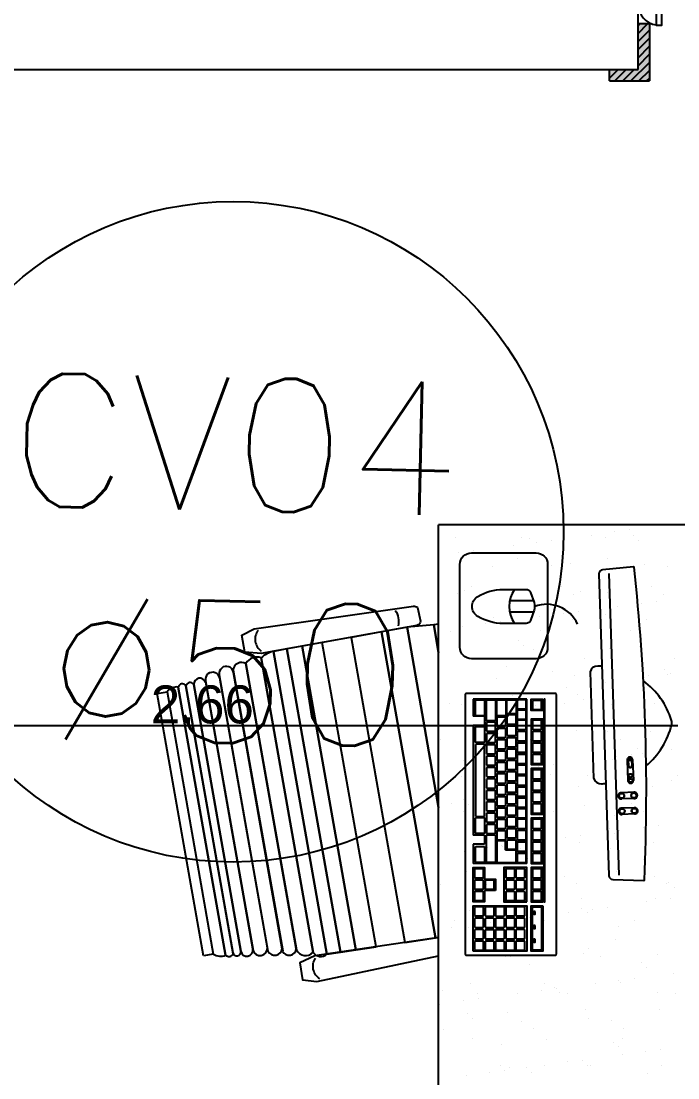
# Model space of a CAD drawing. Header units: millimetres. Extents: x 1573 to 2177, y 1587 to 1932.
# Drawn here: x 1781.548 to 1782.701, y 1895.735 to 1897.592 of the extents above; entities that cross this region are included whole.
import ezdxf
from ezdxf.enums import TextEntityAlignment as Align

# ---------------------------------------------------------------- set-up
doc = ezdxf.new("R2010")
doc.units = ezdxf.units.MM
doc.header["$LTSCALE"] = 0.03
doc.layers.add('-HIDRO', color=8, linetype='Continuous')
doc.layers.add('A-PEN-C', color=4, linetype='Continuous')
doc.styles.add('ROMANS', font='romans.shx', dxfattribs={"height": 0.1})
doc.styles.get("Standard").update_dxf_attribs({"font": 'arial.ttf'})

msp = doc.modelspace()

# ---------------------------------------------------------------- hatches: boundary and pattern name
at = {"layer": '-HIDRO'}
h = msp.add_hatch(color=256, dxfattribs=at)
h.dxf.hatch_style = 1
h.paths.add_polyline_path([(1782.6512, 1897.4874), (1782.6312, 1897.5072), (1782.6312, 1897.5872), (1782.6512, 1897.5872)])
h.paths.add_polyline_path([(1782.6512, 1897.4872), (1782.5812, 1897.4872), (1782.5812, 1897.5072), (1782.6312, 1897.5072)])

# ---------------------------------------------------------------- linework, layer by layer
for p, q in [((1782.6312, 1897.5072), (1782.6312, 1898.4572)), ((1782.6312, 1897.5846), (1782.6338, 1897.5872)), ((1782.6312, 1897.5704), (1782.6479, 1897.5872)), ((1782.6512, 1897.5872), (1782.6312, 1897.5872)), ((1782.6312, 1897.5563), (1782.6512, 1897.5763)), ((1782.6512, 1897.5872), (1782.6512, 1897.4872)), ((1782.6312, 1897.5422), (1782.6512, 1897.5622)), ((1782.6312, 1897.528), (1782.6512, 1897.548)), ((1782.6312, 1897.5139), (1782.6512, 1897.5339)), ((1780.9811, 1897.5072), (1782.6312, 1897.5072)), ((1782.5812, 1897.5063), (1782.5821, 1897.5072)), ((1782.5812, 1897.4922), (1782.5962, 1897.5072)), ((1782.5812, 1897.4872), (1782.5812, 1897.5072)), ((1782.5903, 1897.4872), (1782.6103, 1897.5072)), ((1782.6045, 1897.4872), (1782.6245, 1897.5072)), ((1782.6186, 1897.4872), (1782.6512, 1897.5197)), ((1782.6328, 1897.4872), (1782.6512, 1897.5056)), ((1782.5812, 1897.4872), (1782.6512, 1897.4872)), ((1782.6469, 1897.4872), (1782.6512, 1897.4914)), ((1782.2811, 1894.7071), (1782.2811, 1896.7072)), ((1782.7312, 1896.7072), (1782.2811, 1896.7072)), ((1782.6856, 1896.707), (1782.6856, 1896.707)), ((1782.3114, 1896.6844), (1782.3114, 1896.6844)), ((1782.4259, 1896.6847), (1782.4259, 1896.6847)), ((1782.5489, 1896.689), (1782.5489, 1896.689)), ((1782.5743, 1896.6855), (1782.5743, 1896.6855)), ((1782.5902, 1896.6945), (1782.5902, 1896.6945)), ((1782.6166, 1896.6979), (1782.6166, 1896.6979)), ((1782.6228, 1896.6888), (1782.6228, 1896.6888)), ((1782.4121, 1896.671), (1782.4121, 1896.671)), ((1782.4414, 1896.6838), (1782.4414, 1896.6838)), ((1782.4534, 1896.6765), (1782.4534, 1896.6765)), ((1782.4799, 1896.6799), (1782.4799, 1896.6799)), ((1782.6322, 1896.6802), (1782.6322, 1896.6802)), ((1782.3167, 1896.6584), (1782.3167, 1896.6584)), ((1782.3431, 1896.6619), (1782.3431, 1896.6619)), ((1782.4193, 1896.6477), (1782.4193, 1896.6477)), ((1782.5775, 1896.648), (1782.5775, 1896.648)), ((1782.3759, 1896.6335), (1782.3759, 1896.6335)), ((1782.4701, 1896.6442), (1782.4701, 1896.6442)), ((1782.4795, 1896.6356), (1782.4795, 1896.6356)), ((1782.5131, 1896.6385), (1782.5131, 1896.6385)), ((1782.643, 1896.6378), (1782.643, 1896.6378)), ((1782.6828, 1896.6339), (1782.6828, 1896.6339)), ((1782.5798, 1896.6214), (1782.5975, 1896.091)), ((1782.3174, 1896.5996), (1782.3174, 1896.5996)), ((1782.3382, 1896.5983), (1782.3382, 1896.5983)), ((1782.4965, 1896.5986), (1782.4965, 1896.5986)), ((1782.6547, 1896.5989), (1782.6547, 1896.5989)), ((1782.3146, 1896.5865), (1782.3146, 1896.5865)), ((1782.3268, 1896.5911), (1782.3268, 1896.5911)), ((1782.3597, 1896.5846), (1782.3597, 1896.5846)), ((1782.4475, 1896.5735), (1782.4057, 1896.5735)), ((1782.4446, 1896.5859), (1782.4446, 1896.5859)), ((1782.5179, 1896.5849), (1782.5179, 1896.5849)), ((1782.53, 1896.5893), (1782.53, 1896.5893)), ((1782.5775, 1896.5876), (1782.5775, 1896.5876)), ((1782.6761, 1896.5852), (1782.6761, 1896.5852)), ((1782.5267, 1896.5546), (1782.5267, 1896.5546)), ((1782.5957, 1896.5637), (1782.5957, 1896.5637)), ((1782.637, 1896.5691), (1782.637, 1896.5691)), ((1782.6635, 1896.5726), (1782.6635, 1896.5726)), ((1782.3773, 1896.5447), (1782.3773, 1896.5447)), ((1782.3791, 1896.5356), (1782.3791, 1896.5356)), ((1782.39, 1896.5366), (1782.39, 1896.5366)), ((1782.4475, 1896.5535), (1782.4057, 1896.5535)), ((1782.459, 1896.5456), (1782.459, 1896.5456)), ((1782.5003, 1896.5511), (1782.5003, 1896.5511)), ((1782.5163, 1896.5406), (1782.5163, 1896.5406)), ((1782.5742, 1896.5488), (1782.5742, 1896.5488)), ((1782.5836, 1896.5402), (1782.5836, 1896.5402)), ((1782.6462, 1896.5399), (1782.6462, 1896.5399)), ((1782.1807, 1896.5189), (1782.1272, 1896.5092)), ((1782.2256, 1896.527), (1782.1807, 1896.5189)), ((1782.1807, 1896.5189), (1782.2755, 1895.9811)), ((1782.2755, 1895.9811), (1782.1807, 1896.5189)), ((1782.2726, 1896.5312), (1782.2256, 1896.527)), ((1782.2256, 1896.527), (1782.2811, 1896.2101)), ((1782.2811, 1896.2101), (1782.2256, 1896.527)), ((1782.2811, 1896.5324), (1782.2726, 1896.5312)), ((1782.2811, 1896.4827), (1782.2726, 1896.5312)), ((1782.2726, 1896.5312), (1782.2811, 1896.4827)), ((1782.3022, 1896.5202), (1782.3022, 1896.5202)), ((1782.3222, 1896.5276), (1782.3222, 1896.5276)), ((1782.3635, 1896.5331), (1782.3635, 1896.5331)), ((1782.4604, 1896.5205), (1782.4604, 1896.5205)), ((1782.6186, 1896.5208), (1782.6186, 1896.5208)), ((1782.0768, 1896.5001), (1782.0416, 1896.4938)), ((1782.1711, 1895.9654), (1782.0768, 1896.5001)), ((1782.1272, 1896.5092), (1782.2218, 1895.973)), ((1782.4215, 1896.5042), (1782.4215, 1896.5042)), ((1782.0147, 1896.4889), (1781.9908, 1896.4846)), ((1781.9908, 1896.4846), (1782.0847, 1895.9525)), ((1782.0849, 1895.9525), (1781.9908, 1896.4846)), ((1782.0416, 1896.4938), (1782.0147, 1896.4889)), ((1782.0147, 1896.4889), (1782.1086, 1895.9561)), ((1782.1086, 1895.9561), (1782.0147, 1896.4889)), ((1782.0416, 1896.4938), (1782.1357, 1895.9601)), ((1782.1357, 1895.9601), (1782.0416, 1896.4938)), ((1782.3178, 1896.4886), (1782.3178, 1896.4886)), ((1782.4309, 1896.4956), (1782.4309, 1896.4956)), ((1782.4478, 1896.488), (1782.4478, 1896.488)), ((1782.5807, 1896.4897), (1782.5807, 1896.4897)), ((1782.6342, 1896.4939), (1782.6342, 1896.4939)), ((1781.9426, 1896.4633), (1782.0314, 1895.9601)), ((1782.031, 1895.9622), (1781.9426, 1896.4633)), ((1781.9693, 1896.4732), (1782.0606, 1895.9556)), ((1782.0606, 1895.9556), (1781.9693, 1896.4732)), ((1782.3793, 1896.4711), (1782.3793, 1896.4711)), ((1782.5375, 1896.4714), (1782.5375, 1896.4714)), ((1782.6957, 1896.4716), (1782.6957, 1896.4716)), ((1781.8957, 1896.4433), (1781.9814, 1895.9575)), ((1781.9202, 1896.4516), (1782.0072, 1895.958)), ((1782.0065, 1895.9619), (1781.9209, 1896.4477)), ((1782.4007, 1896.4574), (1782.4007, 1896.4574)), ((1782.4815, 1896.4493), (1782.4815, 1896.4493)), ((1782.5195, 1896.4427), (1782.5195, 1896.4427)), ((1782.5471, 1896.4486), (1782.5533, 1896.2612)), ((1782.5589, 1896.4577), (1782.5589, 1896.4577)), ((1782.6784, 1896.4534), (1782.6784, 1896.4534)), ((1782.6838, 1896.4437), (1782.6838, 1896.4437)), ((1782.6877, 1896.4448), (1782.6877, 1896.4448)), ((1781.8372, 1896.4242), (1781.9199, 1895.9553)), ((1781.9204, 1895.9529), (1781.8372, 1896.4242)), ((1781.851, 1896.4266), (1781.9336, 1895.9577)), ((1781.9336, 1895.9577), (1781.851, 1896.4266)), ((1781.8715, 1896.4329), (1781.9551, 1895.9589)), ((1781.9547, 1895.9615), (1781.872, 1896.4304)), ((1781.9804, 1895.9634), (1781.8968, 1896.4373)), ((1782.3823, 1896.4377), (1782.3823, 1896.4377)), ((1782.5471, 1896.4257), (1782.5471, 1896.4257)), ((1782.5735, 1896.4292), (1782.5735, 1896.4292)), ((1782.6425, 1896.4383), (1782.6425, 1896.4383)), ((1782.6494, 1896.4421), (1782.6494, 1896.4421)), ((1781.7867, 1896.4105), (1781.8041, 1896.4136)), ((1781.868, 1895.9495), (1781.7867, 1896.4105)), ((1781.8041, 1896.4136), (1781.8854, 1895.9526)), ((1781.8041, 1896.4136), (1781.8854, 1895.9526)), ((1781.8041, 1896.4136), (1781.8854, 1895.9526)), ((1781.907, 1895.9505), (1781.8238, 1896.4219)), ((1781.8238, 1896.4219), (1781.907, 1895.9505)), ((1781.907, 1895.9505), (1781.8238, 1896.4219)), ((1782.4104, 1896.4077), (1782.4104, 1896.4077)), ((1782.4368, 1896.4112), (1782.4368, 1896.4112)), ((1782.5058, 1896.4203), (1782.5058, 1896.4203)), ((1782.5257, 1896.4088), (1782.5257, 1896.4088)), ((1782.3001, 1896.3932), (1782.3001, 1896.3932)), ((1782.321, 1896.3907), (1782.321, 1896.3907)), ((1782.3287, 1896.4047), (1782.3287, 1896.4047)), ((1782.4358, 1896.4005), (1782.3419, 1896.4005)), ((1782.3419, 1896.4005), (1782.3419, 1896.3705)), ((1782.3432, 1896.393), (1782.3432, 1896.393)), ((1782.3691, 1896.4023), (1782.3691, 1896.4023)), ((1782.4358, 1896.1115), (1782.4358, 1896.4005)), ((1782.451, 1896.3901), (1782.451, 1896.3901)), ((1782.5014, 1896.3933), (1782.5014, 1896.3933)), ((1782.535, 1896.4002), (1782.535, 1896.4002)), ((1782.5839, 1896.3918), (1782.5839, 1896.3918)), ((1782.6596, 1896.3936), (1782.6596, 1896.3936)), ((1782.3619, 1896.3705), (1782.3419, 1896.3705)), ((1782.3619, 1896.3705), (1782.3619, 1896.3545)), ((1782.3619, 1896.3545), (1782.3419, 1896.3545)), ((1782.3419, 1896.3545), (1782.3419, 1896.1615)), ((1782.3729, 1896.3642), (1782.3729, 1896.3642)), ((1782.3823, 1896.3556), (1782.3823, 1896.3556)), ((1782.5856, 1896.3539), (1782.5856, 1896.3539)), ((1782.3855, 1896.3398), (1782.3855, 1896.3398)), ((1782.4203, 1896.3439), (1782.4203, 1896.3439)), ((1782.5227, 1896.3448), (1782.5227, 1896.3448)), ((1782.5785, 1896.3441), (1782.5785, 1896.3441)), ((1782.6526, 1896.3442), (1782.6526, 1896.3442)), ((1782.2835, 1896.3299), (1782.2835, 1896.3299)), ((1782.4417, 1896.3302), (1782.4417, 1896.3302)), ((1782.5999, 1896.3305), (1782.5999, 1896.3305)), ((1782.6298, 1896.3134), (1782.6298, 1896.3134)), ((1782.6894, 1896.3129), (1782.6894, 1896.3129)), ((1782.4329, 1896.3093), (1782.4329, 1896.3093)), ((1782.5526, 1896.2949), (1782.5526, 1896.2949)), ((1782.5939, 1896.3004), (1782.5939, 1896.3004)), ((1782.6204, 1896.3038), (1782.6204, 1896.3038)), ((1782.6391, 1896.3048), (1782.6391, 1896.3048)), ((1782.3242, 1896.2928), (1782.3242, 1896.2928)), ((1782.4159, 1896.2769), (1782.4159, 1896.2769)), ((1782.4542, 1896.2922), (1782.4542, 1896.2922)), ((1782.4572, 1896.2823), (1782.4572, 1896.2823)), ((1782.4836, 1896.2858), (1782.4836, 1896.2858)), ((1782.5871, 1896.2939), (1782.5871, 1896.2939)), ((1782.6122, 1896.2936), (1782.6134, 1896.2575)), ((1782.6141, 1896.2936), (1782.6199, 1896.2938)), ((1782.6141, 1896.2936), (1782.6144, 1896.2833)), ((1782.6199, 1896.2938), (1782.6203, 1896.2835)), ((1782.6218, 1896.2939), (1782.623, 1896.2579)), ((1782.3204, 1896.2643), (1782.3204, 1896.2643)), ((1782.3469, 1896.2678), (1782.3469, 1896.2678)), ((1782.3842, 1896.2658), (1782.3842, 1896.2658)), ((1782.4771, 1896.2688), (1782.4771, 1896.2688)), ((1782.4864, 1896.2602), (1782.4864, 1896.2602)), ((1782.5424, 1896.2661), (1782.5424, 1896.2661)), ((1782.6897, 1896.2585), (1782.6897, 1896.2585)), ((1782.7006, 1896.2664), (1782.7006, 1896.2664)), ((1782.3887, 1896.242), (1782.3887, 1896.242)), ((1782.5259, 1896.2469), (1782.5259, 1896.2469)), ((1782.6558, 1896.2463), (1782.6558, 1896.2463)), ((1782.3243, 1896.2242), (1782.3243, 1896.2242)), ((1782.6236, 1896.2369), (1782.6023, 1896.2362)), ((1782.624, 1896.2259), (1782.6026, 1896.2252)), ((1782.3031, 1896.2164), (1782.3031, 1896.2164)), ((1782.3246, 1896.2027), (1782.3246, 1896.2027)), ((1782.3337, 1896.2156), (1782.3337, 1896.2156)), ((1782.4613, 1896.2166), (1782.4613, 1896.2166)), ((1782.4828, 1896.203), (1782.4828, 1896.203)), ((1782.537, 1896.2139), (1782.537, 1896.2139)), ((1782.6245, 1896.2098), (1782.6032, 1896.2091)), ((1782.6195, 1896.2169), (1782.6195, 1896.2169)), ((1782.641, 1896.2033), (1782.641, 1896.2033)), ((1782.3274, 1896.195), (1782.3274, 1896.195)), ((1782.4574, 1896.1943), (1782.4574, 1896.1943)), ((1782.5903, 1896.196), (1782.5903, 1896.196)), ((1782.6249, 1896.1988), (1782.6035, 1896.1981)), ((1782.3843, 1896.1693), (1782.3843, 1896.1693)), ((1782.5812, 1896.1734), (1782.5812, 1896.1734)), ((1782.5906, 1896.1648), (1782.5906, 1896.1648)), ((1782.5995, 1896.1695), (1782.5995, 1896.1695)), ((1782.6408, 1896.175), (1782.6408, 1896.175)), ((1782.6672, 1896.1785), (1782.6672, 1896.1785)), ((1782.3619, 1896.1615), (1782.3419, 1896.1615)), ((1782.3619, 1896.1455), (1782.3419, 1896.1455)), ((1782.3419, 1896.1455), (1782.3419, 1896.1115)), ((1782.3619, 1896.1615), (1782.3619, 1896.1455)), ((1782.4627, 1896.1515), (1782.4627, 1896.1515)), ((1782.504, 1896.157), (1782.504, 1896.157)), ((1782.5291, 1896.149), (1782.5291, 1896.149)), ((1782.5305, 1896.1605), (1782.5305, 1896.1605)), ((1782.659, 1896.1484), (1782.659, 1896.1484)), ((1782.326, 1896.1335), (1782.326, 1896.1335)), ((1782.3673, 1896.139), (1782.3673, 1896.139)), ((1782.3919, 1896.1441), (1782.3919, 1896.1441)), ((1782.3937, 1896.1425), (1782.3937, 1896.1425)), ((1782.4252, 1896.1386), (1782.4252, 1896.1386)), ((1782.4285, 1896.1288), (1782.4285, 1896.1288)), ((1782.5834, 1896.1389), (1782.5834, 1896.1389)), ((1782.4358, 1896.1115), (1782.3419, 1896.1115)), ((1782.4378, 1896.1202), (1782.4378, 1896.1202)), ((1782.6411, 1896.1185), (1782.6411, 1896.1185)), ((1782.3306, 1896.0971), (1782.3306, 1896.0971)), ((1782.4606, 1896.0964), (1782.4606, 1896.0964)), ((1782.5935, 1896.0981), (1782.5935, 1896.0981)), ((1782.6606, 1896.0897), (1782.6606, 1896.0897)), ((1782.2851, 1896.0756), (1782.2851, 1896.0756)), ((1782.3442, 1896.0891), (1782.3442, 1896.0891)), ((1782.3772, 1896.0825), (1782.3641, 1896.0825)), ((1782.3656, 1896.0755), (1782.3656, 1896.0755)), ((1782.4884, 1896.0739), (1782.4884, 1896.0739)), ((1782.5024, 1896.0894), (1782.5024, 1896.0894)), ((1782.5238, 1896.0758), (1782.5238, 1896.0758)), ((1782.682, 1896.0761), (1782.682, 1896.0761)), ((1782.6853, 1896.078), (1782.6853, 1896.078)), ((1782.381, 1896.0645), (1782.3618, 1896.0645)), ((1782.6947, 1896.0694), (1782.6947, 1896.0694)), ((1782.3951, 1896.0462), (1782.3951, 1896.0462)), ((1782.5323, 1896.0511), (1782.5323, 1896.0511)), ((1782.5773, 1896.0351), (1782.5773, 1896.0351)), ((1782.6463, 1896.0442), (1782.6463, 1896.0442)), ((1782.6622, 1896.0505), (1782.6622, 1896.0505)), ((1782.6876, 1896.0496), (1782.6876, 1896.0496)), ((1782.3357, 1896.0293), (1782.3357, 1896.0293)), ((1782.4406, 1896.0171), (1782.4406, 1896.0171)), ((1782.5096, 1896.0262), (1782.5096, 1896.0262)), ((1782.5326, 1896.0334), (1782.5326, 1896.0334)), ((1782.542, 1896.0248), (1782.542, 1896.0248)), ((1782.5509, 1896.0316), (1782.5509, 1896.0316)), ((1782.3038, 1895.9991), (1782.3038, 1895.9991)), ((1782.3081, 1896.0111), (1782.3081, 1896.0111)), ((1782.3338, 1895.9992), (1782.3338, 1895.9992)), ((1782.3728, 1896.0082), (1782.3728, 1896.0082)), ((1782.4141, 1896.0136), (1782.4141, 1896.0136)), ((1782.4638, 1895.9986), (1782.4638, 1895.9986)), ((1782.4663, 1896.0114), (1782.4663, 1896.0114)), ((1782.5967, 1896.0003), (1782.5967, 1896.0003)), ((1782.6245, 1896.0116), (1782.6245, 1896.0116)), ((1782.2218, 1895.973), (1782.2755, 1895.9811)), ((1782.2755, 1895.9811), (1782.2811, 1895.9819)), ((1782.3799, 1895.9888), (1782.3799, 1895.9888)), ((1782.3892, 1895.9802), (1782.3892, 1895.9802)), ((1782.5925, 1895.9785), (1782.5925, 1895.9785)), ((1782.1086, 1895.9561), (1782.1357, 1895.9601)), ((1782.1357, 1895.9601), (1782.1711, 1895.9654)), ((1782.3852, 1895.9619), (1782.3852, 1895.9619)), ((1782.5434, 1895.9622), (1782.5434, 1895.9622)), ((1781.8854, 1895.9526), (1781.868, 1895.9495)), ((1782.0847, 1895.9525), (1782.1086, 1895.9561)), ((1782.3983, 1895.9483), (1782.3983, 1895.9483)), ((1782.4066, 1895.9483), (1782.4066, 1895.9483)), ((1782.5355, 1895.9532), (1782.5355, 1895.9532)), ((1782.5648, 1895.9486), (1782.5648, 1895.9486)), ((1782.6654, 1895.9526), (1782.6654, 1895.9526)), ((1782.4398, 1895.9339), (1782.4398, 1895.9339)), ((1782.6367, 1895.938), (1782.6367, 1895.938)), ((1782.6461, 1895.9294), (1782.6461, 1895.9294)), ((1782.5977, 1895.9062), (1782.5977, 1895.9062)), ((1782.6242, 1895.9097), (1782.6242, 1895.9097)), ((1782.6932, 1895.9188), (1782.6932, 1895.9188)), ((1782.2871, 1895.8893), (1782.2871, 1895.8893)), ((1782.337, 1895.9013), (1782.337, 1895.9013)), ((1782.461, 1895.8882), (1782.461, 1895.8882)), ((1782.467, 1895.9007), (1782.467, 1895.9007)), ((1782.484, 1895.8934), (1782.484, 1895.8934)), ((1782.4874, 1895.8917), (1782.4874, 1895.8917)), ((1782.5564, 1895.9008), (1782.5564, 1895.9008)), ((1782.5999, 1895.9024), (1782.5999, 1895.9024)), ((1782.3242, 1895.8702), (1782.3242, 1895.8702)), ((1782.3491, 1895.8839), (1782.3491, 1895.8839)), ((1782.3507, 1895.8737), (1782.3507, 1895.8737)), ((1782.4197, 1895.8828), (1782.4197, 1895.8828)), ((1782.4934, 1895.8848), (1782.4934, 1895.8848)), ((1782.5073, 1895.8841), (1782.5073, 1895.8841)), ((1782.6655, 1895.8844), (1782.6655, 1895.8844)), ((1782.6966, 1895.8831), (1782.6966, 1895.8831)), ((1782.2829, 1895.8648), (1782.2829, 1895.8648)), ((1782.3313, 1895.8488), (1782.3313, 1895.8488)), ((1782.4015, 1895.8504), (1782.4015, 1895.8504)), ((1782.5387, 1895.8554), (1782.5387, 1895.8554)), ((1782.6686, 1895.8547), (1782.6686, 1895.8547)), ((1782.3407, 1895.8402), (1782.3407, 1895.8402)), ((1782.4262, 1895.8347), (1782.4262, 1895.8347)), ((1782.5439, 1895.8385), (1782.5439, 1895.8385)), ((1782.5844, 1895.835), (1782.5844, 1895.835)), ((1782.2894, 1895.8208), (1782.2894, 1895.8208)), ((1782.4476, 1895.8211), (1782.4476, 1895.8211)), ((1782.6058, 1895.8214), (1782.6058, 1895.8214)), ((1782.3402, 1895.8034), (1782.3402, 1895.8034)), ((1782.3912, 1895.7939), (1782.3912, 1895.7939)), ((1782.4702, 1895.8028), (1782.4702, 1895.8028)), ((1782.5881, 1895.798), (1782.5881, 1895.798)), ((1782.6031, 1895.8045), (1782.6031, 1895.8045)), ((1782.5975, 1895.7894), (1782.5975, 1895.7894)), ((1782.6032, 1895.7754), (1782.6032, 1895.7754)), ((1782.6446, 1895.7809), (1782.6446, 1895.7809)), ((1782.671, 1895.7844), (1782.671, 1895.7844)), ((1782.3901, 1895.7566), (1782.3901, 1895.7566)), ((1782.4665, 1895.7574), (1782.4665, 1895.7574)), ((1782.5078, 1895.7629), (1782.5078, 1895.7629)), ((1782.5342, 1895.7664), (1782.5342, 1895.7664)), ((1782.5419, 1895.7575), (1782.5419, 1895.7575)), ((1782.5483, 1895.7569), (1782.5483, 1895.7569)), ((1782.6718, 1895.7569), (1782.6718, 1895.7569)), ((1782.3298, 1895.7394), (1782.3298, 1895.7394)), ((1782.3711, 1895.7449), (1782.3711, 1895.7449)), ((1782.3975, 1895.7484), (1782.3975, 1895.7484)), ((1782.4047, 1895.7525), (1782.4047, 1895.7525)), ((1782.4354, 1895.7534), (1782.4354, 1895.7534)), ((1782.4448, 1895.7448), (1782.4448, 1895.7448)), ((1782.6481, 1895.7431), (1782.6481, 1895.7431))]:
    msp.add_line(p, q, dxfattribs=at)
at = {"layer": '-HIDRO', "ltscale": 100}
msp.add_line((1782.7012, 1896.3539), (1781.0311, 1896.3539), dxfattribs=at)
at = {"layer": '-HIDRO'}
for points in [[(1782.6629, 1898.3855), (1782.6631, 1897.5854), (1782.6731, 1897.5854), (1782.6729, 1898.3855)], [(1782.4638, 1896.4005), (1782.4638, 1896.3805), (1782.4438, 1896.3805), (1782.4438, 1896.4005)], [(1782.4658, 1896.4005), (1782.4658, 1896.0445), (1782.4678, 1896.0445), (1782.4678, 1896.4005)], [(1782.4638, 1896.2855), (1782.4638, 1896.3655), (1782.4438, 1896.3655), (1782.4438, 1896.2855)], [(1782.4638, 1896.1985), (1782.4638, 1896.2785), (1782.4438, 1896.2785), (1782.4438, 1896.1985)], [(1782.4638, 1896.1115), (1782.4638, 1896.1915), (1782.4438, 1896.1915), (1782.4438, 1896.1115)], [(1782.4358, 1896.0445), (1782.4358, 1896.1045), (1782.3958, 1896.1045), (1782.3958, 1896.0445)], [(1782.4638, 1896.0445), (1782.4638, 1896.1045), (1782.4438, 1896.1045), (1782.4438, 1896.0445)], [(1782.3419, 1895.9575), (1782.3419, 1896.0375), (1782.4358, 1896.0375), (1782.4358, 1895.9575)], [(1782.4638, 1896.0375), (1782.4638, 1895.9575), (1782.4438, 1895.9575), (1782.4438, 1896.0375)], [(1782.4618, 1896.0355), (1782.4618, 1895.9595), (1782.4458, 1895.9595), (1782.4458, 1896.0355)], [(1782.4505, 1896.0276), (1782.4485, 1896.0276), (1782.4485, 1896.0226), (1782.4505, 1896.0226)], [(1782.4505, 1896.0026), (1782.4485, 1896.0026), (1782.4485, 1895.9976), (1782.4505, 1895.9976)], [(1782.4505, 1895.9787), (1782.4485, 1895.9787), (1782.4485, 1895.9737), (1782.4505, 1895.9737)]]:
    msp.add_lwpolyline(points, close=True, dxfattribs=at)
for points in [[(1782.4522, 1896.6578, -0.414214), (1782.4725, 1896.6375), (1782.4725, 1896.4917, -0.414214), (1782.4522, 1896.4715), (1782.3388, 1896.4715, -0.414214), (1782.3185, 1896.4917), (1782.3185, 1896.6375, -0.414214), (1782.3388, 1896.6578)], [(1782.5688, 1896.6279, 0.395059), (1782.5626, 1896.6208), (1782.5802, 1896.0904, 0.395059), (1782.5869, 1896.0837), (1782.6413, 1896.082, 0.255546), (1782.6425, 1896.0826, 0.038223), (1782.6242, 1896.6328, 0.255546), (1782.623, 1896.6333)], [(1782.4348, 1896.5935, -0.320037), (1782.4425, 1896.588), (1782.4486, 1896.5702, -0.167465), (1782.4486, 1896.5569), (1782.4425, 1896.539, -0.320037), (1782.4348, 1896.5335), (1782.3943, 1896.5335, -0.131312), (1782.3498, 1896.546, -0.570686), (1782.3498, 1896.5811, -0.131312), (1782.3943, 1896.5935)], [(1781.9405, 1896.4831), (1781.9352, 1896.5131), (1781.9573, 1896.5244), (1782.237, 1896.5643, -0.205362), (1782.2439, 1896.5617), (1782.2495, 1896.5377, -0.331039), (1782.2429, 1896.5301), (1781.9694, 1896.4808)], [(1782.4858, 1896.4105), (1782.3298, 1896.4105, 0.414214), (1782.3278, 1896.4085), (1782.3278, 1895.9525, 0.414214), (1782.3298, 1895.9505), (1782.4858, 1895.9505, 0.414214), (1782.4878, 1895.9525), (1782.4878, 1896.4085, 0.414214)], [(1782.3619, 1896.398), (1782.3619, 1896.3727, -0.414214), (1782.3604, 1896.3712), (1782.3473, 1896.3712, -0.414214), (1782.3458, 1896.3727), (1782.3458, 1896.398, -0.414214), (1782.3473, 1896.3995), (1782.3604, 1896.3995, -0.414214)], [(1782.3664, 1896.3995), (1782.3795, 1896.3995, -0.414214), (1782.381, 1896.398), (1782.381, 1896.3638, -0.414214), (1782.3795, 1896.3623), (1782.3664, 1896.3623, -0.414214), (1782.3649, 1896.3638), (1782.3649, 1896.398, -0.414214)], [(1782.3845, 1896.3995), (1782.3976, 1896.3995, -0.414214), (1782.3991, 1896.398), (1782.3991, 1896.3727, -0.414214), (1782.3976, 1896.3712), (1782.3845, 1896.3712, -0.414214), (1782.383, 1896.3727), (1782.383, 1896.398, -0.414214)], [(1782.4172, 1896.398), (1782.4172, 1896.376, -0.414214), (1782.4157, 1896.3745), (1782.4026, 1896.3745, -0.414214), (1782.4011, 1896.376), (1782.4011, 1896.398, -0.414214), (1782.4026, 1896.3995), (1782.4157, 1896.3995, -0.414214)], [(1782.4333, 1896.3834, 0.414214), (1782.4348, 1896.3849), (1782.4348, 1896.3979, 0.414214), (1782.4333, 1896.3994), (1782.4203, 1896.3994, 0.414214), (1782.4188, 1896.3979), (1782.4188, 1896.3849, 0.414214), (1782.4203, 1896.3834)], [(1782.4603, 1896.3825, 0.414214), (1782.4618, 1896.384), (1782.4618, 1896.397, 0.414214), (1782.4603, 1896.3985), (1782.4473, 1896.3985, 0.414214), (1782.4458, 1896.397), (1782.4458, 1896.384, 0.414214), (1782.4473, 1896.3825)], [(1782.3975, 1896.3532, 0.414214), (1782.399, 1896.3547), (1782.399, 1896.3677, 0.414214), (1782.3975, 1896.3692), (1782.3845, 1896.3692, 0.414214), (1782.383, 1896.3677), (1782.383, 1896.3547, 0.414214), (1782.3845, 1896.3532)], [(1782.4156, 1896.3569, 0.414214), (1782.4171, 1896.3584), (1782.4171, 1896.3714, 0.414214), (1782.4156, 1896.3729), (1782.4026, 1896.3729, 0.414214), (1782.4011, 1896.3714), (1782.4011, 1896.3584, 0.414214), (1782.4026, 1896.3569)], [(1782.4333, 1896.3653, 0.414214), (1782.4348, 1896.3668), (1782.4348, 1896.3798, 0.414214), (1782.4333, 1896.3813), (1782.4203, 1896.3813, 0.414214), (1782.4188, 1896.3798), (1782.4188, 1896.3668, 0.414214), (1782.4203, 1896.3653)], [(1782.3473, 1896.3242, -0.414214), (1782.3458, 1896.3257), (1782.3458, 1896.351, -0.414214), (1782.3473, 1896.3525), (1782.3604, 1896.3525, -0.414214), (1782.3619, 1896.351), (1782.3619, 1896.3257, -0.414214), (1782.3604, 1896.3242)], [(1782.3795, 1896.3443, 0.414214), (1782.381, 1896.3458), (1782.381, 1896.3588, 0.414214), (1782.3795, 1896.3603), (1782.3665, 1896.3603, 0.414214), (1782.365, 1896.3588), (1782.365, 1896.3458, 0.414214), (1782.3665, 1896.3443)], [(1782.4156, 1896.3369, 0.414214), (1782.4171, 1896.3384), (1782.4171, 1896.3514, 0.414214), (1782.4156, 1896.3529), (1782.4026, 1896.3529, 0.414214), (1782.4011, 1896.3514), (1782.4011, 1896.3384, 0.414214), (1782.4026, 1896.3369)], [(1782.4333, 1896.3475, 0.414214), (1782.4348, 1896.349), (1782.4348, 1896.362, 0.414214), (1782.4333, 1896.3635), (1782.4203, 1896.3635, 0.414214), (1782.4188, 1896.362), (1782.4188, 1896.349, 0.414214), (1782.4203, 1896.3475)], [(1782.4603, 1896.3475, 0.414214), (1782.4618, 1896.349), (1782.4618, 1896.362, 0.414214), (1782.4603, 1896.3635), (1782.4473, 1896.3635, 0.414214), (1782.4458, 1896.362), (1782.4458, 1896.349, 0.414214), (1782.4473, 1896.3475)], [(1782.3795, 1896.3243, 0.414214), (1782.381, 1896.3258), (1782.381, 1896.3388, 0.414214), (1782.3795, 1896.3403), (1782.3665, 1896.3403, 0.414214), (1782.365, 1896.3388), (1782.365, 1896.3258, 0.414214), (1782.3665, 1896.3243)], [(1782.3975, 1896.3332, 0.414214), (1782.399, 1896.3347), (1782.399, 1896.3477, 0.414214), (1782.3975, 1896.3492), (1782.3845, 1896.3492, 0.414214), (1782.383, 1896.3477), (1782.383, 1896.3347, 0.414214), (1782.3845, 1896.3332)], [(1782.4156, 1896.3169, 0.414214), (1782.4171, 1896.3184), (1782.4171, 1896.3314, 0.414214), (1782.4156, 1896.3329), (1782.4026, 1896.3329, 0.414214), (1782.4011, 1896.3314), (1782.4011, 1896.3184, 0.414214), (1782.4026, 1896.3169)], [(1782.4333, 1896.3275, 0.414214), (1782.4348, 1896.329), (1782.4348, 1896.342, 0.414214), (1782.4333, 1896.3435), (1782.4203, 1896.3435, 0.414214), (1782.4188, 1896.342), (1782.4188, 1896.329, 0.414214), (1782.4203, 1896.3275)], [(1782.4603, 1896.3275, 0.414214), (1782.4618, 1896.329), (1782.4618, 1896.342, 0.414214), (1782.4603, 1896.3435), (1782.4473, 1896.3435, 0.414214), (1782.4458, 1896.342), (1782.4458, 1896.329, 0.414214), (1782.4473, 1896.3275)], [(1782.3473, 1896.1946), (1782.3604, 1896.1946, 0.414214), (1782.3619, 1896.1961), (1782.3619, 1896.3199, 0.414214), (1782.3604, 1896.3214), (1782.3473, 1896.3214, 0.414214), (1782.3458, 1896.3199), (1782.3458, 1896.1961, 0.414214)], [(1782.3795, 1896.3043, 0.414214), (1782.381, 1896.3058), (1782.381, 1896.3188, 0.414214), (1782.3795, 1896.3203), (1782.3665, 1896.3203, 0.414214), (1782.365, 1896.3188), (1782.365, 1896.3058, 0.414214), (1782.3665, 1896.3043)], [(1782.3975, 1896.3132, 0.414214), (1782.399, 1896.3147), (1782.399, 1896.3277, 0.414214), (1782.3975, 1896.3292), (1782.3845, 1896.3292, 0.414214), (1782.383, 1896.3277), (1782.383, 1896.3147, 0.414214), (1782.3845, 1896.3132)], [(1782.4156, 1896.2969, 0.414214), (1782.4171, 1896.2984), (1782.4171, 1896.3114, 0.414214), (1782.4156, 1896.3129), (1782.4026, 1896.3129, 0.414214), (1782.4011, 1896.3114), (1782.4011, 1896.2984, 0.414214), (1782.4026, 1896.2969)], [(1782.4333, 1896.3075, 0.414214), (1782.4348, 1896.309), (1782.4348, 1896.322, 0.414214), (1782.4333, 1896.3235), (1782.4203, 1896.3235, 0.414214), (1782.4188, 1896.322), (1782.4188, 1896.309, 0.414214), (1782.4203, 1896.3075)], [(1782.4603, 1896.3075, 0.414214), (1782.4618, 1896.309), (1782.4618, 1896.322, 0.414214), (1782.4603, 1896.3235), (1782.4473, 1896.3235, 0.414214), (1782.4458, 1896.322), (1782.4458, 1896.309, 0.414214), (1782.4473, 1896.3075)], [(1782.3795, 1896.2843, 0.414214), (1782.381, 1896.2858), (1782.381, 1896.2988, 0.414214), (1782.3795, 1896.3003), (1782.3665, 1896.3003, 0.414214), (1782.365, 1896.2988), (1782.365, 1896.2858, 0.414214), (1782.3665, 1896.2843)], [(1782.3975, 1896.2932, 0.414214), (1782.399, 1896.2947), (1782.399, 1896.3077, 0.414214), (1782.3975, 1896.3092), (1782.3845, 1896.3092, 0.414214), (1782.383, 1896.3077), (1782.383, 1896.2947, 0.414214), (1782.3845, 1896.2932)], [(1782.4333, 1896.2875, 0.414214), (1782.4348, 1896.289), (1782.4348, 1896.302, 0.414214), (1782.4333, 1896.3035), (1782.4203, 1896.3035, 0.414214), (1782.4188, 1896.302), (1782.4188, 1896.289, 0.414214), (1782.4203, 1896.2875)], [(1782.4603, 1896.2875, 0.414214), (1782.4618, 1896.289), (1782.4618, 1896.302, 0.414214), (1782.4603, 1896.3035), (1782.4473, 1896.3035, 0.414214), (1782.4458, 1896.302), (1782.4458, 1896.289, 0.414214), (1782.4473, 1896.2875)], [(1782.3795, 1896.2643, 0.414214), (1782.381, 1896.2658), (1782.381, 1896.2788, 0.414214), (1782.3795, 1896.2803), (1782.3665, 1896.2803, 0.414214), (1782.365, 1896.2788), (1782.365, 1896.2658, 0.414214), (1782.3665, 1896.2643)], [(1782.3975, 1896.2732, 0.414214), (1782.399, 1896.2747), (1782.399, 1896.2877, 0.414214), (1782.3975, 1896.2892), (1782.3845, 1896.2892, 0.414214), (1782.383, 1896.2877), (1782.383, 1896.2747, 0.414214), (1782.3845, 1896.2732)], [(1782.4156, 1896.2769, 0.414214), (1782.4171, 1896.2784), (1782.4171, 1896.2914, 0.414214), (1782.4156, 1896.2929), (1782.4026, 1896.2929, 0.414214), (1782.4011, 1896.2914), (1782.4011, 1896.2784, 0.414214), (1782.4026, 1896.2769)], [(1782.4333, 1896.2686, 0.414214), (1782.4348, 1896.2701), (1782.4348, 1896.2831, 0.414214), (1782.4333, 1896.2846), (1782.4203, 1896.2846, 0.414214), (1782.4188, 1896.2831), (1782.4188, 1896.2701, 0.414214), (1782.4203, 1896.2686)], [(1782.4603, 1896.2604, 0.414214), (1782.4618, 1896.2619), (1782.4618, 1896.2749, 0.414214), (1782.4603, 1896.2764), (1782.4473, 1896.2764, 0.414214), (1782.4458, 1896.2749), (1782.4458, 1896.2619, 0.414214), (1782.4473, 1896.2604)], [(1782.3795, 1896.2443, 0.414214), (1782.381, 1896.2458), (1782.381, 1896.2588, 0.414214), (1782.3795, 1896.2603), (1782.3665, 1896.2603, 0.414214), (1782.365, 1896.2588), (1782.365, 1896.2458, 0.414214), (1782.3665, 1896.2443)], [(1782.3975, 1896.2532, 0.414214), (1782.399, 1896.2547), (1782.399, 1896.2677, 0.414214), (1782.3975, 1896.2692), (1782.3845, 1896.2692, 0.414214), (1782.383, 1896.2677), (1782.383, 1896.2547, 0.414214), (1782.3845, 1896.2532)], [(1782.4156, 1896.2569, 0.414214), (1782.4171, 1896.2584), (1782.4171, 1896.2714, 0.414214), (1782.4156, 1896.2729), (1782.4026, 1896.2729, 0.414214), (1782.4011, 1896.2714), (1782.4011, 1896.2584, 0.414214), (1782.4026, 1896.2569)], [(1782.4333, 1896.2496, 0.414214), (1782.4348, 1896.2511), (1782.4348, 1896.2641, 0.414214), (1782.4333, 1896.2656), (1782.4203, 1896.2656, 0.414214), (1782.4188, 1896.2641), (1782.4188, 1896.2511, 0.414214), (1782.4203, 1896.2496)], [(1782.3795, 1896.2243, 0.414214), (1782.381, 1896.2258), (1782.381, 1896.2388, 0.414214), (1782.3795, 1896.2403), (1782.3665, 1896.2403, 0.414214), (1782.365, 1896.2388), (1782.365, 1896.2258, 0.414214), (1782.3665, 1896.2243)], [(1782.3975, 1896.2332, 0.414214), (1782.399, 1896.2347), (1782.399, 1896.2477, 0.414214), (1782.3975, 1896.2492), (1782.3845, 1896.2492, 0.414214), (1782.383, 1896.2477), (1782.383, 1896.2347, 0.414214), (1782.3845, 1896.2332)], [(1782.4156, 1896.2369, 0.414214), (1782.4171, 1896.2384), (1782.4171, 1896.2514, 0.414214), (1782.4156, 1896.2529), (1782.4026, 1896.2529, 0.414214), (1782.4011, 1896.2514), (1782.4011, 1896.2384, 0.414214), (1782.4026, 1896.2369)], [(1782.4333, 1896.23, 0.414214), (1782.4348, 1896.2315), (1782.4348, 1896.2445, 0.414214), (1782.4333, 1896.246), (1782.4203, 1896.246, 0.414214), (1782.4188, 1896.2445), (1782.4188, 1896.2315, 0.414214), (1782.4203, 1896.23)], [(1782.4603, 1896.2404, 0.414214), (1782.4618, 1896.2419), (1782.4618, 1896.2549, 0.414214), (1782.4603, 1896.2564), (1782.4473, 1896.2564, 0.414214), (1782.4458, 1896.2549), (1782.4458, 1896.2419, 0.414214), (1782.4473, 1896.2404)], [(1782.3795, 1896.2043, 0.414214), (1782.381, 1896.2058), (1782.381, 1896.2188, 0.414214), (1782.3795, 1896.2203), (1782.3665, 1896.2203, 0.414214), (1782.365, 1896.2188), (1782.365, 1896.2058, 0.414214), (1782.3665, 1896.2043)], [(1782.3975, 1896.2132, 0.414214), (1782.399, 1896.2147), (1782.399, 1896.2277, 0.414214), (1782.3975, 1896.2292), (1782.3845, 1896.2292, 0.414214), (1782.383, 1896.2277), (1782.383, 1896.2147, 0.414214), (1782.3845, 1896.2132)], [(1782.4156, 1896.2169, 0.414214), (1782.4171, 1896.2184), (1782.4171, 1896.2314, 0.414214), (1782.4156, 1896.2329), (1782.4026, 1896.2329, 0.414214), (1782.4011, 1896.2314), (1782.4011, 1896.2184, 0.414214), (1782.4026, 1896.2169)], [(1782.4333, 1896.2108, 0.414214), (1782.4348, 1896.2123), (1782.4348, 1896.2253, 0.414214), (1782.4333, 1896.2268), (1782.4203, 1896.2268, 0.414214), (1782.4188, 1896.2253), (1782.4188, 1896.2123, 0.414214), (1782.4203, 1896.2108)], [(1782.4603, 1896.2204, 0.414214), (1782.4618, 1896.2219), (1782.4618, 1896.2349, 0.414214), (1782.4603, 1896.2364), (1782.4473, 1896.2364, 0.414214), (1782.4458, 1896.2349), (1782.4458, 1896.2219, 0.414214), (1782.4473, 1896.2204)], [(1782.3975, 1896.1932, 0.414214), (1782.399, 1896.1947), (1782.399, 1896.2077, 0.414214), (1782.3975, 1896.2092), (1782.3845, 1896.2092, 0.414214), (1782.383, 1896.2077), (1782.383, 1896.1947, 0.414214), (1782.3845, 1896.1932)], [(1782.4156, 1896.1969, 0.414214), (1782.4171, 1896.1984), (1782.4171, 1896.2114, 0.414214), (1782.4156, 1896.2129), (1782.4026, 1896.2129, 0.414214), (1782.4011, 1896.2114), (1782.4011, 1896.1984, 0.414214), (1782.4026, 1896.1969)], [(1782.4333, 1896.1919, 0.414214), (1782.4348, 1896.1934), (1782.4348, 1896.2064, 0.414214), (1782.4333, 1896.2079), (1782.4203, 1896.2079, 0.414214), (1782.4188, 1896.2064), (1782.4188, 1896.1934, 0.414214), (1782.4203, 1896.1919)], [(1782.4603, 1896.2004, 0.414214), (1782.4618, 1896.2019), (1782.4618, 1896.2149, 0.414214), (1782.4603, 1896.2164), (1782.4473, 1896.2164, 0.414214), (1782.4458, 1896.2149), (1782.4458, 1896.2019, 0.414214), (1782.4473, 1896.2004)], [(1782.3619, 1896.1911), (1782.3619, 1896.1658, -0.414214), (1782.3604, 1896.1643), (1782.3473, 1896.1643, -0.414214), (1782.3458, 1896.1658), (1782.3458, 1896.1911, -0.414214), (1782.3473, 1896.1926), (1782.3604, 1896.1926, -0.414214)], [(1782.3795, 1896.1843, 0.414214), (1782.381, 1896.1858), (1782.381, 1896.1988, 0.414214), (1782.3795, 1896.2003), (1782.3665, 1896.2003, 0.414214), (1782.365, 1896.1988), (1782.365, 1896.1858, 0.414214), (1782.3665, 1896.1843)], [(1782.3975, 1896.1732, 0.414214), (1782.399, 1896.1747), (1782.399, 1896.1877, 0.414214), (1782.3975, 1896.1892), (1782.3845, 1896.1892, 0.414214), (1782.383, 1896.1877), (1782.383, 1896.1747, 0.414214), (1782.3845, 1896.1732)], [(1782.4156, 1896.1769, 0.414214), (1782.4171, 1896.1784), (1782.4171, 1896.1914, 0.414214), (1782.4156, 1896.1929), (1782.4026, 1896.1929, 0.414214), (1782.4011, 1896.1914), (1782.4011, 1896.1784, 0.414214), (1782.4026, 1896.1769)], [(1782.4333, 1896.1735, 0.414214), (1782.4348, 1896.175), (1782.4348, 1896.188, 0.414214), (1782.4333, 1896.1895), (1782.4203, 1896.1895, 0.414214), (1782.4188, 1896.188), (1782.4188, 1896.175, 0.414214), (1782.4203, 1896.1735)], [(1782.4603, 1896.1735, 0.414214), (1782.4618, 1896.175), (1782.4618, 1896.188, 0.414214), (1782.4603, 1896.1895), (1782.4473, 1896.1895, 0.414214), (1782.4458, 1896.188), (1782.4458, 1896.175, 0.414214), (1782.4473, 1896.1735)], [(1782.3795, 1896.1643, 0.414214), (1782.381, 1896.1658), (1782.381, 1896.1788, 0.414214), (1782.3795, 1896.1803), (1782.3665, 1896.1803, 0.414214), (1782.365, 1896.1788), (1782.365, 1896.1658, 0.414214), (1782.3665, 1896.1643)], [(1782.3975, 1896.1532, 0.414214), (1782.399, 1896.1547), (1782.399, 1896.1677, 0.414214), (1782.3975, 1896.1692), (1782.3845, 1896.1692, 0.414214), (1782.383, 1896.1677), (1782.383, 1896.1547, 0.414214), (1782.3845, 1896.1532)], [(1782.4156, 1896.1569, 0.414214), (1782.4171, 1896.1584), (1782.4171, 1896.1714, 0.414214), (1782.4156, 1896.1729), (1782.4026, 1896.1729, 0.414214), (1782.4011, 1896.1714), (1782.4011, 1896.1584, 0.414214), (1782.4026, 1896.1569)], [(1782.4333, 1896.1535, 0.414214), (1782.4348, 1896.155), (1782.4348, 1896.168, 0.414214), (1782.4333, 1896.1695), (1782.4203, 1896.1695, 0.414214), (1782.4188, 1896.168), (1782.4188, 1896.155, 0.414214), (1782.4203, 1896.1535)], [(1782.4603, 1896.1535, 0.414214), (1782.4618, 1896.155), (1782.4618, 1896.168, 0.414214), (1782.4603, 1896.1695), (1782.4473, 1896.1695, 0.414214), (1782.4458, 1896.168), (1782.4458, 1896.155, 0.414214), (1782.4473, 1896.1535)], [(1782.3795, 1896.162, -0.414214), (1782.381, 1896.1605), (1782.381, 1896.115, -0.414214), (1782.3795, 1896.1135), (1782.3664, 1896.1135, -0.414214), (1782.3649, 1896.115), (1782.3649, 1896.1605, -0.414214), (1782.3664, 1896.162)], [(1782.383, 1896.1499), (1782.383, 1896.115, 0.414214), (1782.3845, 1896.1135), (1782.4156, 1896.1135, 0.414214), (1782.4171, 1896.115), (1782.4171, 1896.1335, 0.414214), (1782.4156, 1896.135), (1782.4001, 1896.135, -0.414214), (1782.3986, 1896.1365), (1782.3986, 1896.1499, 0.414214), (1782.3971, 1896.1514), (1782.3845, 1896.1514, 0.414214)], [(1782.4156, 1896.1369, 0.414214), (1782.4171, 1896.1384), (1782.4171, 1896.1514, 0.414214), (1782.4156, 1896.1529), (1782.4026, 1896.1529, 0.414214), (1782.4011, 1896.1514), (1782.4011, 1896.1384, 0.414214), (1782.4026, 1896.1369)], [(1782.4333, 1896.1335, 0.414214), (1782.4348, 1896.135), (1782.4348, 1896.148, 0.414214), (1782.4333, 1896.1495), (1782.4203, 1896.1495, 0.414214), (1782.4188, 1896.148), (1782.4188, 1896.135, 0.414214), (1782.4203, 1896.1335)], [(1782.4603, 1896.1335, 0.414214), (1782.4618, 1896.135), (1782.4618, 1896.148, 0.414214), (1782.4603, 1896.1495), (1782.4473, 1896.1495, 0.414214), (1782.4458, 1896.148), (1782.4458, 1896.135, 0.414214), (1782.4473, 1896.1335)], [(1782.3619, 1896.1402), (1782.3619, 1896.115, -0.414214), (1782.3604, 1896.1135), (1782.3473, 1896.1135, -0.414214), (1782.3458, 1896.115), (1782.3458, 1896.1402, -0.414214), (1782.3473, 1896.1417), (1782.3604, 1896.1417, -0.414214)], [(1782.4333, 1896.1135, 0.414214), (1782.4348, 1896.115), (1782.4348, 1896.128, 0.414214), (1782.4333, 1896.1295), (1782.4203, 1896.1295, 0.414214), (1782.4188, 1896.128), (1782.4188, 1896.115, 0.414214), (1782.4203, 1896.1135)], [(1782.4603, 1896.1135, 0.414214), (1782.4618, 1896.115), (1782.4618, 1896.128, 0.414214), (1782.4603, 1896.1295), (1782.4473, 1896.1295, 0.414214), (1782.4458, 1896.128), (1782.4458, 1896.115, 0.414214), (1782.4473, 1896.1135)], [(1782.3584, 1896.0864, 0.414214), (1782.3599, 1896.0879), (1782.3599, 1896.1009, 0.414214), (1782.3584, 1896.1024), (1782.3454, 1896.1024, 0.414214), (1782.3439, 1896.1009), (1782.3439, 1896.0879, 0.414214), (1782.3454, 1896.0864)], [(1782.4133, 1896.0865, 0.414214), (1782.4148, 1896.088), (1782.4148, 1896.101, 0.414214), (1782.4133, 1896.1025), (1782.4003, 1896.1025, 0.414214), (1782.3988, 1896.101), (1782.3988, 1896.088, 0.414214), (1782.4003, 1896.0865)], [(1782.431, 1896.0865, 0.414214), (1782.4325, 1896.088), (1782.4325, 1896.101, 0.414214), (1782.431, 1896.1025), (1782.418, 1896.1025, 0.414214), (1782.4165, 1896.101), (1782.4165, 1896.088, 0.414214), (1782.418, 1896.0865)], [(1782.4603, 1896.0865, 0.414214), (1782.4618, 1896.088), (1782.4618, 1896.101, 0.414214), (1782.4603, 1896.1025), (1782.4473, 1896.1025, 0.414214), (1782.4458, 1896.101), (1782.4458, 1896.088, 0.414214), (1782.4473, 1896.0865)], [(1782.3584, 1896.0664, 0.414214), (1782.3599, 1896.0679), (1782.3599, 1896.0809, 0.414214), (1782.3584, 1896.0824), (1782.3454, 1896.0824, 0.414214), (1782.3439, 1896.0809), (1782.3439, 1896.0679, 0.414214), (1782.3454, 1896.0664)], [(1782.3771, 1896.0664, 0.414214), (1782.3786, 1896.0679), (1782.3786, 1896.0809, 0.414214), (1782.3771, 1896.0824), (1782.3641, 1896.0824, 0.414214), (1782.3626, 1896.0809), (1782.3626, 1896.0679, 0.414214), (1782.3641, 1896.0664)], [(1782.4133, 1896.0665, 0.414214), (1782.4148, 1896.068), (1782.4148, 1896.081, 0.414214), (1782.4133, 1896.0825), (1782.4003, 1896.0825, 0.414214), (1782.3988, 1896.081), (1782.3988, 1896.068, 0.414214), (1782.4003, 1896.0665)], [(1782.431, 1896.0665, 0.414214), (1782.4325, 1896.068), (1782.4325, 1896.081, 0.414214), (1782.431, 1896.0825), (1782.418, 1896.0825, 0.414214), (1782.4165, 1896.081), (1782.4165, 1896.068, 0.414214), (1782.418, 1896.0665)], [(1782.4603, 1896.0665, 0.414214), (1782.4618, 1896.068), (1782.4618, 1896.081, 0.414214), (1782.4603, 1896.0825), (1782.4473, 1896.0825, 0.414214), (1782.4458, 1896.081), (1782.4458, 1896.068, 0.414214), (1782.4473, 1896.0665)], [(1782.3584, 1896.0465, 0.414214), (1782.3599, 1896.048), (1782.3599, 1896.061, 0.414214), (1782.3584, 1896.0625), (1782.3454, 1896.0625, 0.414214), (1782.3439, 1896.061), (1782.3439, 1896.048, 0.414214), (1782.3454, 1896.0465)], [(1782.4133, 1896.0465, 0.414214), (1782.4148, 1896.048), (1782.4148, 1896.061, 0.414214), (1782.4133, 1896.0625), (1782.4003, 1896.0625, 0.414214), (1782.3988, 1896.061), (1782.3988, 1896.048, 0.414214), (1782.4003, 1896.0465)], [(1782.431, 1896.0465, 0.414214), (1782.4325, 1896.048), (1782.4325, 1896.061, 0.414214), (1782.431, 1896.0625), (1782.418, 1896.0625, 0.414214), (1782.4165, 1896.061), (1782.4165, 1896.048, 0.414214), (1782.418, 1896.0465)], [(1782.4603, 1896.0465, 0.414214), (1782.4618, 1896.048), (1782.4618, 1896.061, 0.414214), (1782.4603, 1896.0625), (1782.4473, 1896.0625, 0.414214), (1782.4458, 1896.061), (1782.4458, 1896.048, 0.414214), (1782.4473, 1896.0465)], [(1782.3586, 1896.0195, 0.414214), (1782.3601, 1896.021), (1782.3601, 1896.034, 0.414214), (1782.3586, 1896.0355), (1782.3456, 1896.0355, 0.414214), (1782.3441, 1896.034), (1782.3441, 1896.021, 0.414214), (1782.3456, 1896.0195)], [(1782.3772, 1896.0194, 0.414214), (1782.3787, 1896.0209), (1782.3787, 1896.0339, 0.414214), (1782.3772, 1896.0354), (1782.3642, 1896.0354, 0.414214), (1782.3627, 1896.0339), (1782.3627, 1896.0209, 0.414214), (1782.3642, 1896.0194)], [(1782.3952, 1896.0194, 0.414214), (1782.3967, 1896.0209), (1782.3967, 1896.0339, 0.414214), (1782.3952, 1896.0354), (1782.3822, 1896.0354, 0.414214), (1782.3807, 1896.0339), (1782.3807, 1896.0209, 0.414214), (1782.3822, 1896.0194)], [(1782.4135, 1896.0195, 0.414214), (1782.415, 1896.021), (1782.415, 1896.034, 0.414214), (1782.4135, 1896.0355), (1782.4005, 1896.0355, 0.414214), (1782.399, 1896.034), (1782.399, 1896.021, 0.414214), (1782.4005, 1896.0195)], [(1782.4311, 1896.0195, 0.414214), (1782.4326, 1896.021), (1782.4326, 1896.034, 0.414214), (1782.4311, 1896.0355), (1782.4181, 1896.0355, 0.414214), (1782.4166, 1896.034), (1782.4166, 1896.021, 0.414214), (1782.4181, 1896.0195)], [(1782.3586, 1895.9995, 0.414214), (1782.3601, 1896.001), (1782.3601, 1896.014, 0.414214), (1782.3586, 1896.0155), (1782.3456, 1896.0155, 0.414214), (1782.3441, 1896.014), (1782.3441, 1896.001, 0.414214), (1782.3456, 1895.9995)], [(1782.3772, 1895.9994, 0.414214), (1782.3787, 1896.0009), (1782.3787, 1896.0139, 0.414214), (1782.3772, 1896.0154), (1782.3642, 1896.0154, 0.414214), (1782.3627, 1896.0139), (1782.3627, 1896.0009, 0.414214), (1782.3642, 1895.9994)], [(1782.3952, 1895.9994, 0.414214), (1782.3967, 1896.0009), (1782.3967, 1896.0139, 0.414214), (1782.3952, 1896.0154), (1782.3822, 1896.0154, 0.414214), (1782.3807, 1896.0139), (1782.3807, 1896.0009, 0.414214), (1782.3822, 1895.9994)], [(1782.4135, 1895.9995, 0.414214), (1782.415, 1896.001), (1782.415, 1896.014, 0.414214), (1782.4135, 1896.0155), (1782.4005, 1896.0155, 0.414214), (1782.399, 1896.014), (1782.399, 1896.001, 0.414214), (1782.4005, 1895.9995)], [(1782.4311, 1895.9995, 0.414214), (1782.4326, 1896.001), (1782.4326, 1896.014, 0.414214), (1782.4311, 1896.0155), (1782.4181, 1896.0155, 0.414214), (1782.4166, 1896.014), (1782.4166, 1896.001, 0.414214), (1782.4181, 1895.9995)], [(1782.3586, 1895.9795, 0.414214), (1782.3601, 1895.981), (1782.3601, 1895.994, 0.414214), (1782.3586, 1895.9955), (1782.3456, 1895.9955, 0.414214), (1782.3441, 1895.994), (1782.3441, 1895.981, 0.414214), (1782.3456, 1895.9795)], [(1782.3772, 1895.9794, 0.414214), (1782.3787, 1895.9809), (1782.3787, 1895.9939, 0.414214), (1782.3772, 1895.9954), (1782.3642, 1895.9954, 0.414214), (1782.3627, 1895.9939), (1782.3627, 1895.9809, 0.414214), (1782.3642, 1895.9794)], [(1782.3952, 1895.9794, 0.414214), (1782.3967, 1895.9809), (1782.3967, 1895.9939, 0.414214), (1782.3952, 1895.9954), (1782.3822, 1895.9954, 0.414214), (1782.3807, 1895.9939), (1782.3807, 1895.9809, 0.414214), (1782.3822, 1895.9794)], [(1782.4135, 1895.9795, 0.414214), (1782.415, 1895.981), (1782.415, 1895.994, 0.414214), (1782.4135, 1895.9955), (1782.4005, 1895.9955, 0.414214), (1782.399, 1895.994), (1782.399, 1895.981, 0.414214), (1782.4005, 1895.9795)], [(1782.4311, 1895.9795, 0.414214), (1782.4326, 1895.981), (1782.4326, 1895.994, 0.414214), (1782.4311, 1895.9955), (1782.4181, 1895.9955, 0.414214), (1782.4166, 1895.994), (1782.4166, 1895.981, 0.414214), (1782.4181, 1895.9795)], [(1782.3586, 1895.9595, 0.414214), (1782.3601, 1895.961), (1782.3601, 1895.974, 0.414214), (1782.3586, 1895.9755), (1782.3456, 1895.9755, 0.414214), (1782.3441, 1895.974), (1782.3441, 1895.961, 0.414214), (1782.3456, 1895.9595)], [(1782.3772, 1895.9594, 0.414214), (1782.3787, 1895.9609), (1782.3787, 1895.9739, 0.414214), (1782.3772, 1895.9754), (1782.3642, 1895.9754, 0.414214), (1782.3627, 1895.9739), (1782.3627, 1895.9609, 0.414214), (1782.3642, 1895.9594)], [(1782.3952, 1895.9594, 0.414214), (1782.3967, 1895.9609), (1782.3967, 1895.9739, 0.414214), (1782.3952, 1895.9754), (1782.3822, 1895.9754, 0.414214), (1782.3807, 1895.9739), (1782.3807, 1895.9609, 0.414214), (1782.3822, 1895.9594)], [(1782.4135, 1895.9595, 0.414214), (1782.415, 1895.961), (1782.415, 1895.974, 0.414214), (1782.4135, 1895.9755), (1782.4005, 1895.9755, 0.414214), (1782.399, 1895.974), (1782.399, 1895.961, 0.414214), (1782.4005, 1895.9595)], [(1782.4311, 1895.9595, 0.414214), (1782.4326, 1895.961), (1782.4326, 1895.974, 0.414214), (1782.4311, 1895.9755), (1782.4181, 1895.9755, 0.414214), (1782.4166, 1895.974), (1782.4166, 1895.961, 0.414214), (1782.4181, 1895.9595)]]:
    msp.add_lwpolyline(points, format="xyb", close=True, dxfattribs=at)
for points in [[(1782.205, 1896.5565, -0.2105), (1782.2099, 1896.5295, 0.207409)], [(1781.9641, 1896.5215, 0.419252), (1781.9695, 1896.4848, -0.402201)], [(1782.0724, 1895.9092, -0.419252), (1782.0649, 1895.9455, 0.402201)]]:
    msp.add_lwpolyline(points, format="xyb", dxfattribs=at)
for points in [[(1782.3618, 1896.0645), (1782.3618, 1896.0445), (1782.3419, 1896.0445), (1782.3419, 1896.1045), (1782.3618, 1896.1045), (1782.3618, 1896.0845), (1782.381, 1896.0845), (1782.381, 1896.0645)], [(1782.2811, 1895.9819), (1782.0634, 1895.9493), (1782.0371, 1895.9372), (1782.0423, 1895.9073), (1782.067, 1895.9042), (1782.2811, 1895.9492)]]:
    msp.add_lwpolyline(points, dxfattribs=at)
for centre, radius in [((1782.617, 1896.2937), 0.00112), ((1782.6179, 1896.2662), 0.00343), ((1782.6179, 1896.2662), 0.00309), ((1782.6182, 1896.2577), 0.00343), ((1782.6182, 1896.2577), 0.00309), ((1782.6024, 1896.2307), 0.00464), ((1782.6024, 1896.2307), 0.0043), ((1782.6238, 1896.2314), 0.00464), ((1782.6238, 1896.2314), 0.0043), ((1782.6033, 1896.2036), 0.00464), ((1782.6033, 1896.2036), 0.0043), ((1782.6247, 1896.2043), 0.00464), ((1782.6247, 1896.2043), 0.0043)]:
    msp.add_circle(centre, radius, dxfattribs=at)
for centre, radius, start, end in [((1782.6687, 1897.6226), 0.0375, 180.5356, 261.4167), ((1782.4557, 1896.5635), 0.0509, 143.9012, 216.0988), ((1782.4708, 1896.5076), 0.0597, 24.7897, 110.5825), ((1782.0021, 1896.4375), 0.0485, 103.4659, 132.6133), ((1781.9353, 1896.45), 0.0152, 61.1954, 174.0184), ((1781.9616, 1896.4529), 0.0216, 69.1582, 151.2932), ((1781.8842, 1896.4351), 0.0128, 10, 190), ((1781.9083, 1896.4455), 0.0128, 10, 190), ((1782.5604, 1896.445), 0.0138, 89.9579, 164.8093), ((1782.5603, 1896.3228), 0.136, 86.754, 89.9579), ((1781.8311, 1896.42), 0.00745, 34.139, 165.861), ((1781.8447, 1896.4219), 0.00781, 36.9826, 163.0174), ((1781.8618, 1896.4266), 0.0108, 20.1541, 179.8459), ((1782.5603, 1896.3228), 0.136, 17.2768, 53.7864), ((1781.8209, 1896.4011), 0.0209, 81.9604, 143.4591), ((1781.8209, 1896.4011), 0.0209, 81.9604, 143.4591), ((1782.5581, 1896.3876), 0.136, 310.024, 346.5337), ((1782.677, 1896.3591), 0.0138, 346.5337, 17.2768), ((1782.617, 1896.2939), 0.00483, 359.4857, 184.3248), ((1782.617, 1896.2939), 0.00292, 359.4857, 184.3248), ((1782.6174, 1896.2832), 0.00292, 179.4857, 4.3248), ((1782.5664, 1896.2657), 0.0138, 199.0011, 273.8525), ((1782.6182, 1896.2575), 0.00483, 179.4857, 4.3248), ((1782.5581, 1896.3876), 0.136, 273.8525, 277.0565), ((1782.6017, 1896.2307), 0.00556, 84.5073, 279.3032), ((1782.6245, 1896.2314), 0.00556, 264.5073, 99.3032), ((1782.6026, 1896.2036), 0.00556, 84.5073, 279.3032), ((1782.6254, 1896.2043), 0.00556, 264.5073, 99.3032), ((1781.9442, 1895.9596), 0.0107, 190, 10), ((1781.9674, 1895.9629), 0.0129, 197.7987, 2.2013), ((1781.9932, 1895.9639), 0.0135, 208.746, 351.254), ((1782.0186, 1895.9627), 0.0124, 202.6717, 357.3283), ((1782.0475, 1895.9677), 0.0178, 205.1255, 317.329), ((1781.8982, 1895.9727), 0.0238, 237.6235, 291.6796), ((1781.8982, 1895.9727), 0.0238, 237.6235, 291.6796), ((1781.9127, 1895.9572), 0.00878, 229.2386, 330.7614), ((1781.9268, 1895.9565), 0.00696, 190, 10), ((1782.0741, 1895.9644), 0.0161, 213.1015, 312.385)]:
    msp.add_arc(centre, radius, start, end, dxfattribs=at)
at = {"layer": 'A-PEN-C'}
msp.add_circle((1781.9202, 1896.6947), 0.5804, dxfattribs=at)

# ---------------------------------------------------------------- texts
at = {"layer": '-HIDRO', "ltscale": 100, "insert": (1781.8661, 1896.3909), "char_height": 0.06667, "attachment_point": 5}
msp.add_mtext('\\A1;2.66', dxfattribs=at)
at = {"layer": 'A-PEN-C', "style": 'ROMANS'}
for s, height, p in [('CV04', 0.23403, (1781.9211, 1896.7317)), ('%%C50', 0.24938, (1781.9087, 1896.3235))]:
    msp.add_text(s, height=height, rotation=358.7108, dxfattribs=at).set_placement(p, align=Align.CENTER)

doc.saveas('drawing.dxf')
